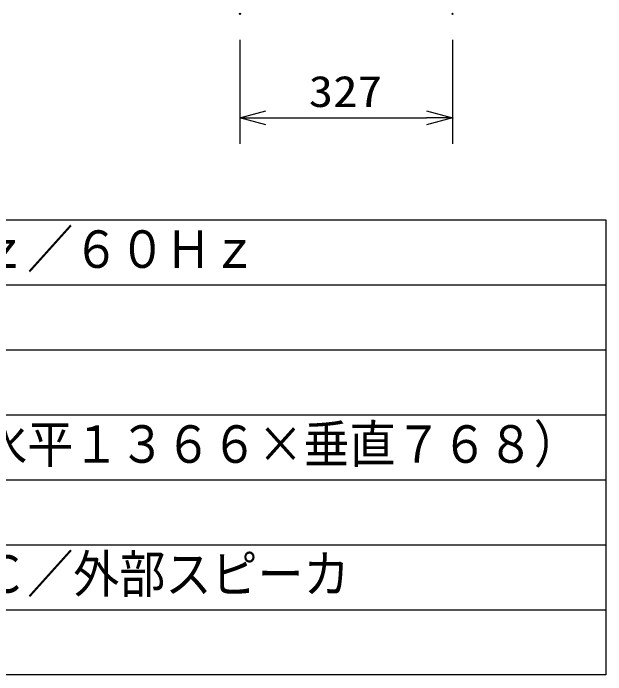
# Model space of a CAD drawing. Units: millimetres, scale not verified. Extents: x -63 to 63, y -57 to 57.
# Drawn here: x 16.9 to 62.5, y -56.5 to -5.6 of the extents above; entities that cross this region are included whole.
import ezdxf
from ezdxf.enums import TextEntityAlignment as Align

# ---------------------------------------------------------------- set-up
doc = ezdxf.new("R2010")
doc.units = ezdxf.units.MM
doc.header["$LTSCALE"] = 0.190236
doc.header["$PDMODE"] = 32
doc.header["$PDSIZE"] = 0.0951
for name, color, linetype in [('0-0_MOJI1', 2, 'Continuous'), ('0-2_WAKU', 1, 'Continuous'), ('0-4_0', 1, 'Continuous'), ('0-5_SUNPO', 3, 'Continuous'), ('0-6_DEFPOINTS', 7, 'Continuous')]:
    doc.layers.add(name, color=color, linetype=linetype)
doc.styles.add('ＭＳ ゴシック', font='')
doc.styles.get('ＭＳ ゴシック').set_extended_font_data('MS Gothic')

# ---------------------------------------------------------------- blocks, each defined once
blk = doc.blocks.new('_OPEN30')
at = {"layer": '0-4_0', "color": 7}
blk.add_line((0, 0), (-1, 0), dxfattribs=at)
blk.add_lwpolyline([(-1, 0.26795), (0, 0), (-1, -0.26795)], dxfattribs=at)

msp = doc.modelspace()

# ---------------------------------------------------------------- linework, layer by layer
at = {"layer": '0-2_WAKU', "color": 4}
for p, q in [((-62.5001, -21.5), (62.5001, -21.5)), ((62.5001, -21.5), (62.5001, -56.5001)), ((62.5001, -56.5001), (-62.5001, -56.5001))]:
    msp.add_line(p, q, dxfattribs=at)
at = {"layer": '0-2_WAKU'}
for p, q in [((-62.5001, -26.5), (62.5001, -26.5)), ((-62.5001, -31.5001), (62.5001, -31.5001)), ((-62.5001, -36.5001), (62.5001, -36.5001)), ((-62.5001, -41.5001), (62.5001, -41.5001)), ((-62.5001, -46.5001), (62.5001, -46.5001)), ((-62.5001, -51.5001), (62.5001, -51.5001))]:
    msp.add_line(p, q, dxfattribs=at)
at = {"layer": '0-5_SUNPO'}
for p, q in [((34.3598, -7.6441), (34.3598, -15.6441)), ((50.7046, -7.6441), (50.7046, -15.6441)), ((36.3598, -13.6441), (48.7046, -13.6441))]:
    msp.add_line(p, q, dxfattribs=at)
at = {"layer": '0-6_DEFPOINTS'}
for p in [(34.3598, -5.6441), (50.7046, -5.6441), (50.7046, -13.6441)]:
    msp.add_point(p, dxfattribs=at)

# ---------------------------------------------------------------- block references
at = {"layer": '0-5_SUNPO', "xscale": 2, "yscale": 2, "rotation": 180}
msp.add_blockref('_OPEN30', (34.3598, -13.6441), dxfattribs=at)
at = {"layer": '0-5_SUNPO', "xscale": 2, "yscale": 2}
msp.add_blockref('_OPEN30', (50.7046, -13.6441), dxfattribs=at)

# ---------------------------------------------------------------- texts
at = {"layer": '0-0_MOJI1', "style": 'ＭＳ ゴシック', "width": 0.9}
for s, p in [('ＡＣ１００Ｖ\u3000５０Ｈｚ／６０Ｈｚ', (-21, -26.0552)), ('１０４９０８８画素（水平１３６６×垂直７６８）', (-21, -41.0552)), ('ビデオ／Ｓビデオ／ＰＣ／外部スピーカ', (-21, -51.0552))]:
    msp.add_text(s, height=2.887, dxfattribs=at).set_placement(p, align=Align.BOTTOM_LEFT)
at = {"layer": '0-5_SUNPO', "style": 'ＭＳ ゴシック', "width": 1.15}
msp.add_text('327', height=2.406, dxfattribs=at).set_placement((39.645, -13.5345), align=Align.BOTTOM_LEFT)

doc.saveas('drawing.dxf')
